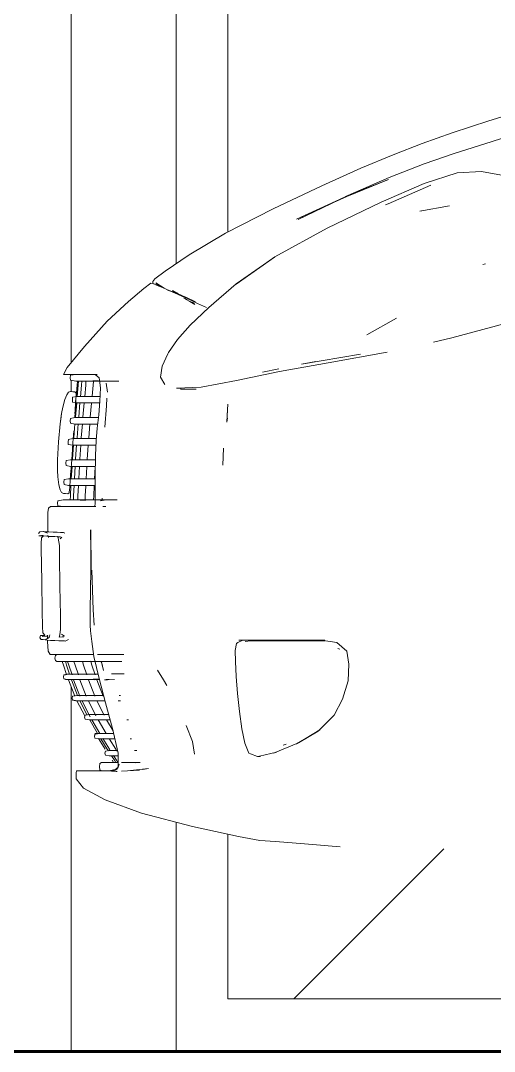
# Model space of a CAD drawing. Header units: millimetres. Extents: x -50912 to 58751, y -45352 to 5553.
# Drawn here: x 37069 to 37519, y 200 to 1180 of the extents above; entities that cross this region are included whole.
import ezdxf

# ---------------------------------------------------------------- set-up
doc = ezdxf.new("R2010")
doc.units = ezdxf.units.MM
for name, color, linetype, lineweight in [('A-DOOR', 31, 'Continuous', 9), ('A-FLOR', 192, 'Continuous', 25), ('A-GENM', 13, 'Continuous', 9), ('G-IMPT', 8, 'Continuous', 9)]:
    doc.layers.add(name, color=color, linetype=linetype, lineweight=lineweight)

# ---------------------------------------------------------------- blocks, each defined once
blk = doc.blocks.new('Porta correr 4 folhas - 350 x 210-3791413-D')
at = {"layer": 'A-DOOR'}
h = blk.add_hatch(dxfattribs=at)
h.set_pattern_fill('FP_15', color=256, style=0, pattern_type=2)
h.set_pattern_definition([(45, (-41382.2, 200), (969.87, 2586.3), [17145, -2286, 5715, -1143]), (45, (-39862, 771.5), (-1883.2, 266.7), [3429, -377.2, 6858, -857.25]), (45, (-40810.65, 1171.55), (3661.25, 4744.27), [9144, -1600.2, 4572, -1143])])
h.paths.add_polyline_path([(-41769.65, 250), (-41241.52, 250), (-41251.71, 256.63), (-41262.97, 264.18), (-41271.32, 271.4), (-41278.28, 276.9), (-41291.17, 290.64), (-41306.16, 305.16), (-41313.15, 314.07), (-41318.97, 320.77), (-41333.14, 342.73), (-41340.81, 353.8), (-41346.74, 365.51), (-41350.41, 371.99), (-41358.95, 393.94), (-41439.79, 397.64), (-41443, 392.42), (-41461.87, 391.86), (-41497.69, 391.24), (-41662.9, 394.56), (-41744.46, 401.61), (-41769.65, 406.55), (-41769.65, 251.39)])
h.paths.add_polyline_path([(-41095.12, 330.1), (-41095.62, 361.46), (-41110.02, 363.1), (-41143, 376.1), (-41160.62, 351.88), (-41143.55, 343.36), (-41131.41, 338.57), (-41123.72, 336.06), (-41109.68, 332.49), (-41098.56, 330.56), (-41095.14, 330.11)])
h.paths.add_polyline_path([(-41052.89, 330.1), (-41038.27, 332.5), (-41024.29, 336.06), (-41016.59, 338.57), (-41004.46, 343.36), (-40994.65, 348.02), (-40994.65, 361.86), (-41005.01, 376.1), (-41037.99, 363.1), (-41052.92, 361.4), (-41052.89, 330.56)])
h.paths.add_polyline_path([(-41194, 377.17), (-41187.39, 386.11), (-41203.49, 386.85), (-41194.26, 377.41)])
h.paths.add_polyline_path([(-41762.16, 404.36), (-41762.16, 404.36), (-41759.69, 404.36)])
h.paths.add_polyline_path([(-41310.83, 833.35), (-41309.12, 834.53), (-41375.06, 862.06), (-41432.04, 889.01), (-41452.34, 898.61), (-41453.22, 897.7), (-41366.55, 856.72), (-41333.12, 842.39), (-41311.79, 833.74)])
h.paths.add_polyline_path([(-41453.22, 897.7), (-41452.85, 898.82), (-41465.33, 903.32), (-41465.78, 902.51), (-41458.72, 900.34), (-41453.45, 897.81)])
h.paths.add_polyline_path([(-41769.65, 979.12), (-41711.2, 1008.63), (-41659.24, 1032.83), (-41629.94, 1045.56), (-41592.44, 1060.6), (-41568.03, 1069.48), (-41535.12, 1080.59), (-41481.07, 1097.77), (-41367.08, 1132.02), (-41308.9, 1148.65), (-41255.23, 1162.38), (-41192.95, 1175.04), (-41113.05, 1189.2), (-41049.2, 1187.24), (-41018.17, 1223.61), (-41009, 1223.61), (-41007.42, 1221.95), (-41006.46, 1221.97), (-40994.72, 1218.26), (-40994.65, 1218.79), (-40994.65, 2250), (-41769.65, 2250), (-41769.65, 990.31)])
h.paths.add_polyline_path([(-41023.16, 1185.65), (-41020.59, 1187.55), (-41022.15, 1189.18), (-41021.05, 1190.64), (-41021.51, 1191.1), (-41026.03, 1187.94), (-41031.88, 1193.2), (-41036.34, 1186.17), (-41023.52, 1185.67)])
h.paths.add_polyline_path([(-41015.08, 1195.86), (-41014.91, 1196.82), (-41015.15, 1195.88)])
h.paths.add_polyline_path([(-41014.27, 1197.88), (-41014.11, 1198.72), (-41014.63, 1198.72)])
h.paths.add_polyline_path([(-41006.95, 1213.76), (-41005.77, 1214.49), (-41004.88, 1214.49), (-41005.29, 1214.82), (-41007.49, 1215.12), (-41007.56, 1214.25), (-41007.11, 1213.8)])
for p, q in [((-41918.65, 2399), (-41918.65, 854.83)), ((-41818.65, 949.23), (-41818.65, 2299)), ((-41769.65, 979.12), (-41769.65, 2250)), ((-41918.65, 843.78), (-41918.65, 843)), ((-41918.65, 838.29), (-41918.65, 827.48)), ((-41918.65, 546.89), (-41918.65, 200)), ((-41818.65, 200), (-41818.65, 418.05)), ((-41769.65, 250), (-41769.65, 406.55)), ((-41241.52, 250), (-41769.65, 250))]:
    blk.add_line(p, q, dxfattribs=at)
blk = doc.blocks.new('CRT_Fiat Punto - Punto_dwg-985961-D')
at = {"layer": 'G-IMPT'}
for p, q in [((-41481.07, 1097.77), (-41521.84, 1084.96)), ((-41521.84, 1084.96), (-41481.07, 1097.77)), ((-41521.84, 1084.96), (-41556.55, 1073.54)), ((-41521.84, 1084.96), (-41556.55, 1073.54)), ((-41556.55, 1073.54), (-41585.27, 1063.38)), ((-41556.55, 1073.54), (-41585.27, 1063.38)), ((-41490.67, 1074.38), (-41525.55, 1063.27)), ((-41612.69, 1052.75), (-41585.27, 1063.38)), ((-41612.69, 1052.75), (-41585.27, 1063.38)), ((-41525.55, 1063.27), (-41554.77, 1053.96)), ((-41643.51, 1039.89), (-41612.69, 1052.75)), ((-41612.69, 1052.75), (-41643.51, 1039.89)), ((-41554.77, 1053.96), (-41583.4, 1044.03)), ((-41680.54, 1023.26), (-41643.51, 1039.89)), ((-41680.54, 1023.26), (-41643.51, 1039.89)), ((-41583.4, 1044.03), (-41616.46, 1031.04)), ((-41616.46, 1031.04), (-41655.73, 1013.84)), ((-41551.82, 1035.46), (-41583.24, 1025.35)), ((-41551.82, 1035.46), (-41528.71, 1036.85)), ((-41509.76, 1033.38), (-41528.71, 1036.85)), ((-41680.54, 1023.26), (-41726.57, 1001.3)), ((-41726.57, 1001.3), (-41680.54, 1023.26)), ((-41657.9, 1013.08), (-41617.24, 1029.21)), ((-41656.68, 1013.08), (-41617.24, 1029.21)), ((-41624.05, 1007.53), (-41583.24, 1025.35)), ((-41617.34, 1006.2), (-41576.93, 1023.85)), ((-41656.1, 1013.62), (-41704.59, 991.53)), ((-41704.59, 991.53), (-41656.68, 1013.08)), ((-41655.73, 1013.84), (-41702.95, 991.27)), ((-41656.1, 1013.62), (-41702.95, 991.27)), ((-41653.49, 1014.82), (-41657.9, 1013.08)), ((-41726.57, 1001.3), (-41771.8, 978.02)), ((-41726.57, 1001.3), (-41771.8, 978.02)), ((-41624.05, 1007.53), (-41675.34, 982.98)), ((-41617.34, 1006.2), (-41619.92, 1005.05)), ((-41559.14, 1004.29), (-41587.45, 999.09)), ((-41586, 999.29), (-41587.45, 999.09)), ((-41725.21, 955.69), (-41675.34, 982.98)), ((-41771.8, 978.02), (-41806.39, 957.44)), ((-41771.8, 978.02), (-41806.39, 957.44)), ((-41829.2, 942.17), (-41806.39, 957.44)), ((-41829.2, 942.17), (-41806.39, 957.44)), ((-41725.46, 955.43), (-41761.81, 929.82)), ((-41725.21, 955.69), (-41761.78, 929.67)), ((-41725.46, 955.43), (-41761.78, 929.67)), ((-41839.07, 934.82), (-41829.2, 942.17)), ((-41829.2, 942.17), (-41839.07, 934.82)), ((-41527.38, 948.4), (-41525.05, 948.93)), ((-41841.11, 932.15), (-41839.07, 934.82)), ((-41841.11, 932.15), (-41839.07, 934.82)), ((-41840.95, 930.42), (-41841.11, 932.15)), ((-41840.95, 930.42), (-41841.11, 932.15)), ((-41864.18, 913.19), (-41849.53, 925.44)), ((-41849.53, 925.44), (-41864.18, 913.19)), ((-41842.71, 930.59), (-41849.53, 925.44)), ((-41842.71, 930.59), (-41849.53, 925.44)), ((-41840.95, 930.42), (-41842.71, 930.59)), ((-41840.95, 930.42), (-41842.71, 930.59)), ((-41840.23, 930.09), (-41840.95, 930.42)), ((-41836.43, 928.66), (-41840.95, 930.42)), ((-41835.71, 928.33), (-41840.95, 930.42)), ((-41840.95, 930.42), (-41836.43, 928.66)), ((-41840.23, 930.09), (-41835.71, 928.33)), ((-41830.3, 925.85), (-41838.22, 930.83)), ((-41834.82, 927.61), (-41838.22, 930.83)), ((-41832.68, 926.85), (-41838.07, 929.1)), ((-41836.43, 928.66), (-41826.88, 924.39)), ((-41836.43, 928.66), (-41826.88, 924.39)), ((-41833.54, 927.34), (-41835.71, 928.33)), ((-41830.3, 925.85), (-41833.54, 927.34)), ((-41822.37, 922.22), (-41826.9, 923.98)), ((-41817.49, 920.24), (-41826.88, 924.39)), ((-41826.88, 924.39), (-41813.46, 918.86)), ((-41826.88, 924.39), (-41817.49, 920.24)), ((-41826.88, 924.39), (-41813.46, 918.86)), ((-41822.37, 922.22), (-41812.82, 917.94)), ((-41822.37, 922.22), (-41812.82, 917.94)), ((-41822.32, 923.52), (-41817.4, 920.69)), ((-41822.32, 923.52), (-41821.57, 922.86)), ((-41817.14, 920.54), (-41819.2, 921.5)), ((-41819.2, 921.5), (-41814.2, 919.26)), ((-41816.48, 920.28), (-41818.14, 921.49)), ((-41787.73, 907.5), (-41761.81, 929.82)), ((-41884.21, 894.48), (-41864.18, 913.19)), ((-41884.21, 894.48), (-41864.18, 913.19)), ((-41817.49, 920.24), (-41813.46, 918.86)), ((-41817.49, 920.24), (-41813.46, 918.86)), ((-41817.14, 920.54), (-41815.55, 919.77)), ((-41815.55, 919.77), (-41814.22, 919.13)), ((-41814.22, 919.13), (-41812.96, 918.5)), ((-41812.73, 918.53), (-41813.46, 918.86)), ((-41810.34, 917.18), (-41812.96, 918.5)), ((-41812.82, 917.94), (-41808.31, 916.14)), ((-41810.57, 917.54), (-41812.73, 918.53)), ((-41811.73, 917.51), (-41809.58, 916.48)), ((-41805.72, 913.27), (-41811.67, 916.29)), ((-41811.67, 916.29), (-41807.47, 914.35)), ((-41811.67, 916.29), (-41807.47, 914.35)), ((-41811.67, 916.29), (-41807.31, 914.26)), ((-41808.28, 916.49), (-41810.57, 917.54)), ((-41810.34, 917.18), (-41804.97, 914.43)), ((-41800.4, 912.98), (-41809.65, 917.22)), ((-41805.81, 914.79), (-41804.97, 914.43)), ((-41805.72, 913.27), (-41803.02, 912.3)), ((-41805.72, 913.27), (-41801.12, 910.4)), ((-41804.97, 914.43), (-41798.44, 911.34)), ((-41803.02, 912.3), (-41801.12, 910.4)), ((-41787.73, 907.5), (-41805.53, 890.6)), ((-41798.44, 911.34), (-41790.14, 907.35)), ((-41884.21, 894.48), (-41905.93, 870.46)), ((-41905.93, 870.46), (-41884.21, 894.48)), ((-41609.44, 897.27), (-41637.66, 881.38)), ((-41557.08, 878.49), (-41506.22, 892.14)), ((-41817.51, 877), (-41805.53, 890.6)), ((-41817.51, 877), (-41826, 864.57)), ((-41574.51, 874.64), (-41557.08, 878.49)), ((-41905.93, 870.46), (-41922.22, 850.45)), ((-41831.98, 851.67), (-41826.82, 863.24)), ((-41826, 864.57), (-41826.82, 863.24)), ((-41699.81, 853.71), (-41643.78, 863.23)), ((-41618.51, 864.9), (-41674.28, 854.95)), ((-41720.71, 846.6), (-41674.28, 854.95)), ((-41686.25, 856.25), (-41699.81, 853.71)), ((-41691.15, 855.27), (-41686.25, 856.25)), ((-41922.22, 850.45), (-41925.97, 843.78)), ((-41924.71, 843.78), (-41925.97, 843.78)), ((-41924.71, 843.78), (-41920.94, 843.78)), ((-41915.29, 843.78), (-41920.94, 843.78)), ((-41919.23, 843), (-41914.04, 843.78)), ((-41919.23, 843), (-41914.04, 843.78)), ((-41915.29, 843.78), (-41908.38, 843.78)), ((-41912.79, 843.78), (-41914.04, 843.78)), ((-41910.85, 843.78), (-41909.02, 843.78)), ((-41901.47, 843.78), (-41908.38, 843.78)), ((-41903.36, 843.78), (-41905.92, 843.78)), ((-41901.47, 843.78), (-41895.81, 843.78)), ((-41892.04, 840.64), (-41895.81, 843.78)), ((-41895.81, 843.78), (-41893.89, 843.78)), ((-41831.98, 851.67), (-41833.7, 841.13)), ((-41761.63, 838.01), (-41720.71, 846.6)), ((-41721.39, 849.18), (-41736.84, 846.01)), ((-41919.44, 840.65), (-41919.23, 843)), ((-41919.17, 838.29), (-41919.44, 840.65)), ((-41919.17, 838.29), (-41914.08, 837.51)), ((-41919.17, 838.29), (-41914.08, 837.51)), ((-41912.83, 837.51), (-41914.08, 837.51)), ((-41912.83, 837.51), (-41914.08, 837.51)), ((-41912.79, 833.54), (-41913.77, 822.55)), ((-41909.06, 837.51), (-41912.83, 837.51)), ((-41912.79, 833.54), (-41912.56, 837.51)), ((-41911.79, 833.54), (-41912.75, 822.74)), ((-41911.49, 837.51), (-41911.79, 833.54)), ((-41908.77, 833.54), (-41909.75, 822.56)), ((-41903.4, 837.51), (-41909.06, 837.51)), ((-41908.48, 837.51), (-41908.77, 833.54)), ((-41904.75, 833.54), (-41905.7, 822.82)), ((-41904.48, 837.2), (-41904.75, 833.54)), ((-41896.49, 837.51), (-41903.4, 837.51)), ((-41903.3, 837.51), (-41892.78, 838.02)), ((-41903.3, 837.51), (-41892.78, 838.02)), ((-41902.04, 837.51), (-41903.3, 837.51)), ((-41902.04, 837.51), (-41903.3, 837.51)), ((-41898.27, 837.51), (-41902.04, 837.51)), ((-41898.27, 837.51), (-41902.04, 837.51)), ((-41897.71, 833.54), (-41898.64, 823.08)), ((-41892.62, 837.51), (-41898.27, 837.51)), ((-41897.46, 836.99), (-41897.71, 833.54)), ((-41891.62, 837.51), (-41896.49, 837.51)), ((-41885.71, 837.51), (-41892.62, 837.51)), ((-41892.04, 840.64), (-41890.78, 831.21)), ((-41878.8, 837.51), (-41885.71, 837.51)), ((-41885.24, 835.43), (-41883.99, 826.83)), ((-41878.8, 837.51), (-41873.14, 837.51)), ((-41829.48, 834.11), (-41833.7, 841.13)), ((-41794.94, 831.83), (-41761.63, 838.01)), ((-41924.51, 819.95), (-41922.55, 824.49)), ((-41920.94, 826.82), (-41922.55, 824.49)), ((-41920.94, 826.82), (-41919.07, 827.51)), ((-41919.07, 827.51), (-41917.06, 827.37)), ((-41915.06, 827.23), (-41917.06, 827.37)), ((-41915.06, 827.23), (-41913.76, 826.04)), ((-41913.76, 826.04), (-41913.86, 822.76)), ((-41890.78, 831.21), (-41891.19, 818.48)), ((-41883.99, 826.83), (-41884.25, 828.71)), ((-41818.53, 830.72), (-41794.94, 831.83)), ((-41815.7, 830.72), (-41818.53, 830.72)), ((-41815.7, 830.72), (-41813.92, 830.72)), ((-41808.31, 829.68), (-41814.78, 829.68)), ((-41799.74, 829.68), (-41808.31, 829.68)), ((-41924.51, 819.95), (-41926.43, 812.59)), ((-41917.16, 822.15), (-41917.42, 819.78)), ((-41917.42, 819.78), (-41917.22, 817.42)), ((-41917.22, 817.42), (-41913.04, 816.64)), ((-41917.22, 817.42), (-41913.04, 816.64)), ((-41917.16, 822.15), (-41913.08, 822.93)), ((-41917.16, 822.15), (-41913.08, 822.93)), ((-41915.09, 802.83), (-41914.16, 817.1)), ((-41914.76, 809.83), (-41914.27, 816.85)), ((-41914.76, 809.83), (-41914.27, 816.85)), ((-41914.54, 813.08), (-41913.97, 821.23)), ((-41914.54, 813.08), (-41914.27, 816.85)), ((-41914.43, 803.19), (-41913.25, 816.93)), ((-41914.27, 816.85), (-41914.14, 818.78)), ((-41914.26, 817.02), (-41913.97, 821.23)), ((-41914.26, 817.02), (-41913.97, 821.23)), ((-41913.97, 821.23), (-41913.86, 822.76)), ((-41913.86, 822.76), (-41913.97, 821.23)), ((-41911.76, 822.93), (-41913.08, 822.93)), ((-41911.76, 822.93), (-41913.08, 822.93)), ((-41911.72, 816.64), (-41913.04, 816.64)), ((-41911.72, 816.64), (-41913.04, 816.64)), ((-41911.76, 822.93), (-41907.8, 822.93)), ((-41907.76, 816.64), (-41911.72, 816.64)), ((-41911.41, 803.19), (-41910.22, 817.1)), ((-41901.9, 822.93), (-41907.8, 822.93)), ((-41901.86, 816.64), (-41907.76, 816.64)), ((-41907.39, 803.19), (-41906.22, 816.86)), ((-41901.9, 822.93), (-41894.75, 822.93)), ((-41894.72, 816.64), (-41901.86, 816.64)), ((-41900.35, 803.19), (-41899.21, 816.57)), ((-41891.05, 822.93), (-41894.75, 822.93)), ((-41891.36, 816.64), (-41894.72, 816.64)), ((-41891.19, 818.48), (-41892.4, 805.43)), ((-41884.83, 813.95), (-41886.59, 793.55)), ((-41884.55, 821.17), (-41884.83, 813.95)), ((-41770.66, 798.41), (-41769.64, 815.46)), ((-41770.23, 804.84), (-41769.64, 815.46)), ((-41929.06, 796.72), (-41927.59, 806.55)), ((-41928.09, 803.52), (-41927.59, 806.55)), ((-41927.59, 806.55), (-41928.09, 803.52)), ((-41927.59, 806.55), (-41926.43, 812.59)), ((-41914.98, 806.74), (-41914.76, 809.83)), ((-41914.98, 806.74), (-41914.76, 809.83)), ((-41893.79, 792.71), (-41892.4, 805.43)), ((-41770.66, 798.41), (-41770.23, 804.84)), ((-41929.06, 796.72), (-41930.69, 779.62)), ((-41928.09, 803.52), (-41929.06, 796.72)), ((-41929.06, 796.72), (-41928.09, 803.52)), ((-41919.17, 802.04), (-41919.44, 799.68)), ((-41919.44, 799.68), (-41919.23, 797.32)), ((-41919.23, 797.32), (-41915.05, 796.53)), ((-41919.23, 797.32), (-41915.05, 796.53)), ((-41919.17, 802.04), (-41915.09, 802.83)), ((-41919.17, 802.04), (-41915.09, 802.83)), ((-41915.94, 783.59), (-41914.92, 796.76)), ((-41913.77, 802.83), (-41915.09, 802.83)), ((-41913.77, 802.83), (-41915.09, 802.83)), ((-41913.73, 796.53), (-41915.05, 796.53)), ((-41913.73, 796.53), (-41915.05, 796.53)), ((-41913.77, 802.83), (-41909.81, 802.83)), ((-41909.77, 796.53), (-41913.73, 796.53)), ((-41912.92, 783.59), (-41911.89, 796.93)), ((-41911.46, 802.51), (-41911.41, 803.19)), ((-41903.91, 802.83), (-41909.81, 802.83)), ((-41903.87, 796.53), (-41909.77, 796.53)), ((-41908.9, 783.59), (-41907.89, 796.69)), ((-41907.44, 802.55), (-41907.39, 803.19)), ((-41903.91, 802.83), (-41896.76, 802.83)), ((-41896.73, 796.53), (-41903.87, 796.53)), ((-41901.86, 783.59), (-41900.88, 796.4)), ((-41892.68, 802.83), (-41896.76, 802.83)), ((-41893.37, 796.53), (-41896.73, 796.53)), ((-41770.66, 798.41), (-41770.17, 802.23)), ((-41916.94, 778.66), (-41916.14, 790.07)), ((-41893.79, 792.71), (-41894.74, 780.99)), ((-41930.69, 779.62), (-41931.46, 762.47)), ((-41921.18, 781.93), (-41921.45, 779.57)), ((-41921.45, 779.57), (-41921.24, 777.21)), ((-41921.24, 777.21), (-41917.06, 776.42)), ((-41921.24, 777.21), (-41917.06, 776.42)), ((-41921.18, 781.93), (-41917.1, 782.72)), ((-41921.18, 781.93), (-41917.1, 782.72)), ((-41917.74, 767.25), (-41916.94, 778.66)), ((-41917.32, 763.23), (-41916.41, 776.55)), ((-41915.78, 782.72), (-41917.1, 782.72)), ((-41915.78, 782.72), (-41917.1, 782.72)), ((-41915.74, 776.42), (-41917.06, 776.42)), ((-41915.74, 776.42), (-41917.06, 776.42)), ((-41916, 782.68), (-41915.94, 783.59)), ((-41915.78, 782.72), (-41911.82, 782.72)), ((-41911.78, 776.42), (-41915.74, 776.42)), ((-41914.3, 763.23), (-41913.39, 776.73)), ((-41912.99, 782.49), (-41912.92, 783.59)), ((-41905.92, 782.72), (-41911.82, 782.72)), ((-41905.88, 776.42), (-41911.78, 776.42)), ((-41910.28, 763.23), (-41909.38, 776.49)), ((-41908.96, 782.76), (-41908.9, 783.59)), ((-41905.92, 782.72), (-41898.78, 782.72)), ((-41898.74, 776.42), (-41905.88, 776.42)), ((-41903.24, 763.23), (-41902.36, 776.19)), ((-41901.92, 782.72), (-41901.86, 783.59)), ((-41895.11, 782.72), (-41898.78, 782.72)), ((-41895.11, 776.42), (-41898.74, 776.42)), ((-41894.74, 780.99), (-41895.32, 766.77)), ((-41918.33, 758.79), (-41917.74, 767.25)), ((-41895.32, 766.77), (-41895.62, 746.53)), ((-41774.48, 757.55), (-41773.78, 773.65)), ((-41931.46, 762.47), (-41931.44, 755.59)), ((-41931.46, 762.47), (-41931.44, 755.59)), ((-41931.46, 762.47), (-41931.37, 752.53)), ((-41931.44, 755.59), (-41931.37, 752.53)), ((-41931.44, 755.59), (-41931.37, 752.53)), ((-41923.19, 761.83), (-41923.46, 759.47)), ((-41923.46, 759.47), (-41923.25, 757.1)), ((-41923.25, 757.1), (-41919.07, 756.32)), ((-41923.25, 757.1), (-41919.07, 756.32)), ((-41923.19, 761.83), (-41919.11, 762.61)), ((-41923.19, 761.83), (-41919.11, 762.61)), ((-41918.33, 758.79), (-41919.12, 747.49)), ((-41919.12, 747.49), (-41918.33, 758.79)), ((-41917.79, 762.61), (-41919.11, 762.61)), ((-41917.79, 762.61), (-41919.11, 762.61)), ((-41917.75, 756.32), (-41919.07, 756.32)), ((-41917.75, 756.32), (-41919.07, 756.32)), ((-41918.38, 744.52), (-41917.71, 756.32)), ((-41917.79, 762.61), (-41913.83, 762.61)), ((-41913.79, 756.32), (-41917.75, 756.32)), ((-41917.35, 762.61), (-41917.32, 763.23)), ((-41915.37, 744.52), (-41914.69, 756.49)), ((-41914.34, 762.51), (-41914.3, 763.23)), ((-41907.93, 762.61), (-41913.83, 762.61)), ((-41907.89, 756.32), (-41913.79, 756.32)), ((-41911.33, 744.87), (-41910.68, 756.25)), ((-41910.33, 762.42), (-41910.28, 763.23)), ((-41907.93, 762.61), (-41900.79, 762.61)), ((-41900.75, 756.32), (-41907.89, 756.32)), ((-41904.31, 744.52), (-41903.66, 755.95)), ((-41903.28, 762.61), (-41903.24, 763.23)), ((-41895.38, 762.61), (-41900.79, 762.61)), ((-41895.47, 756.32), (-41900.75, 756.32)), ((-41896.28, 744.34), (-41895.61, 756.03)), ((-41931.37, 752.53), (-41931.06, 746.38)), ((-41931.06, 746.38), (-41930.18, 738.82)), ((-41919.12, 747.49), (-41919.35, 744.24)), ((-41919.35, 744.24), (-41919.12, 747.49)), ((-41919.12, 747.49), (-41918.75, 752.8)), ((-41918.91, 750.58), (-41919.12, 747.49)), ((-41895.62, 746.53), (-41895.74, 728.45)), ((-41930.18, 738.82), (-41928.87, 734.06)), ((-41925.2, 743.73), (-41925.47, 741.37)), ((-41925.47, 741.37), (-41925.26, 739.01)), ((-41925.26, 739.01), (-41921.08, 738.22)), ((-41925.26, 739.01), (-41921.08, 738.22)), ((-41925.2, 743.73), (-41921.12, 744.52)), ((-41925.2, 743.73), (-41921.12, 744.52)), ((-41919.8, 744.52), (-41921.12, 744.52)), ((-41919.8, 744.52), (-41921.12, 744.52)), ((-41919.76, 738.22), (-41921.08, 738.22)), ((-41919.76, 738.22), (-41921.08, 738.22)), ((-41919.92, 736.09), (-41920.03, 734.56)), ((-41920.03, 734.56), (-41919.92, 736.09)), ((-41919.35, 744.24), (-41919.92, 736.09)), ((-41919.92, 736.09), (-41919.35, 744.24)), ((-41919.8, 744.52), (-41915.84, 744.52)), ((-41915.8, 738.22), (-41919.76, 738.22)), ((-41919.2, 728.48), (-41918.71, 738.22)), ((-41916.19, 728.48), (-41915.69, 738.22)), ((-41909.94, 744.52), (-41915.84, 744.52)), ((-41909.9, 738.22), (-41915.8, 738.22)), ((-41912.17, 728.48), (-41911.69, 737.96)), ((-41909.94, 744.52), (-41902.8, 744.52)), ((-41902.76, 738.22), (-41909.9, 738.22)), ((-41905.13, 728.48), (-41904.66, 737.66)), ((-41895.63, 744.52), (-41902.8, 744.52)), ((-41895.67, 738.22), (-41902.76, 738.22)), ((-41897.09, 728.48), (-41896.62, 737.74)), ((-41928.87, 734.06), (-41927.61, 731.52)), ((-41927.61, 731.52), (-41925.85, 730.58)), ((-41925.85, 730.58), (-41923.84, 730.44)), ((-41921.84, 730.3), (-41923.84, 730.44)), ((-41921.84, 730.3), (-41920.38, 731.29)), ((-41920.38, 731.29), (-41920.03, 734.56)), ((-41919.39, 724.41), (-41919.2, 728.48)), ((-41916.38, 724.31), (-41916.19, 728.48)), ((-41912.35, 724.41), (-41912.17, 728.48)), ((-41905.32, 724.41), (-41905.13, 728.48)), ((-41897.27, 724.41), (-41897.09, 728.48)), ((-41895.74, 728.45), (-41895.79, 720.7)), ((-41888.99, 725.98), (-41889.41, 724.21)), ((-41888.99, 725.98), (-41889.26, 723.72)), ((-41939.92, 716.74), (-41940.57, 712.62)), ((-41938.03, 718.12), (-41939.92, 716.74)), ((-41939.92, 716.74), (-41938.03, 718.12)), ((-41936.71, 718.12), (-41938.03, 718.12)), ((-41932.76, 718.12), (-41936.71, 718.12)), ((-41926.86, 718.12), (-41932.76, 718.12)), ((-41931.23, 723.62), (-41931.5, 721.26)), ((-41931.5, 721.26), (-41931.29, 718.9)), ((-41931.29, 718.9), (-41926.11, 718.12)), ((-41931.29, 718.9), (-41926.11, 718.12)), ((-41931.23, 723.62), (-41926.15, 724.41)), ((-41931.23, 723.62), (-41926.15, 724.41)), ((-41926.86, 718.12), (-41919.71, 718.12)), ((-41924.83, 724.41), (-41926.15, 724.41)), ((-41924.83, 724.41), (-41926.15, 724.41)), ((-41924.79, 718.12), (-41926.11, 718.12)), ((-41924.83, 724.41), (-41920.87, 724.41)), ((-41920.83, 718.12), (-41922.26, 718.12)), ((-41914.97, 724.41), (-41920.87, 724.41)), ((-41912.34, 718.12), (-41919.71, 718.12)), ((-41914.93, 718.12), (-41917.02, 718.12)), ((-41914.04, 724.41), (-41915.36, 724.41)), ((-41915.36, 724.41), (-41904.85, 723.93)), ((-41914.04, 724.41), (-41915.36, 724.41)), ((-41915.36, 724.41), (-41904.85, 723.93)), ((-41914.97, 724.41), (-41907.82, 724.41)), ((-41910.09, 724.41), (-41914.04, 724.41)), ((-41914.04, 724.41), (-41910.09, 724.41)), ((-41912.34, 718.12), (-41905.74, 718.12)), ((-41904.19, 724.41), (-41910.09, 724.41)), ((-41900.38, 724.41), (-41907.82, 724.41)), ((-41900.97, 718.12), (-41905.74, 718.12)), ((-41904.19, 724.41), (-41897.04, 724.41)), ((-41900.97, 718.12), (-41899.05, 718.12)), ((-41900.38, 724.41), (-41895.77, 724.41)), ((-41896.27, 718.12), (-41899.05, 718.12)), ((-41899.05, 718.12), (-41898.45, 718.12)), ((-41898.45, 718.12), (-41897.64, 718.12)), ((-41896.84, 718.12), (-41897.64, 718.12)), ((-41889.6, 724.41), (-41897.04, 724.41)), ((-41896.27, 718.12), (-41896.84, 718.12)), ((-41896.27, 718.12), (-41895.92, 718.76)), ((-41896.27, 718.12), (-41895.11, 718.12)), ((-41895.92, 718.76), (-41895.79, 720.7)), ((-41890.63, 723.62), (-41885.54, 724.41)), ((-41889.6, 724.41), (-41882.82, 724.41)), ((-41888.32, 718.12), (-41885.5, 718.12)), ((-41886.23, 724.41), (-41885.54, 724.41)), ((-41877.58, 724.41), (-41882.82, 724.41)), ((-41877.58, 724.41), (-41874.75, 724.41)), ((-41940.64, 696.14), (-41940.57, 712.62)), ((-41940.64, 694.1), (-41940.64, 696.14)), ((-41899.4, 657.68), (-41900.32, 696.14)), ((-41900.32, 696.14), (-41899.7, 678.72)), ((-41899.84, 657.68), (-41899.76, 696.14)), ((-41899.76, 696.14), (-41899.4, 657.68)), ((-41948.44, 693.97), (-41949.65, 692.44)), ((-41949.19, 690.44), (-41946.73, 690.49)), ((-41949.19, 690.44), (-41948.83, 690.35)), ((-41948.83, 690.35), (-41946.37, 690.4)), ((-41948.83, 690.35), (-41946.37, 690.4)), ((-41948.44, 693.97), (-41944.73, 694.55)), ((-41947.66, 690.65), (-41941.8, 689.98)), ((-41946.7, 688.32), (-41947.03, 683.11)), ((-41946.73, 690.49), (-41945.08, 690.53)), ((-41946.7, 688.32), (-41945.12, 689.99)), ((-41944.87, 690.2), (-41946.37, 690.4)), ((-41944.87, 690.2), (-41946.37, 690.4)), ((-41941.8, 689.98), (-41944.87, 690.2)), ((-41944.41, 694.46), (-41944.73, 694.55)), ((-41944.73, 694.55), (-41940.97, 692.72)), ((-41944.73, 694.55), (-41944.41, 694.46)), ((-41942.92, 694.26), (-41944.41, 694.46)), ((-41939.75, 694.04), (-41942.92, 694.26)), ((-41940.66, 689.42), (-41940.66, 690.92)), ((-41940.44, 689.72), (-41934.14, 689.6)), ((-41940.27, 689.74), (-41939.99, 688.58)), ((-41935.74, 693.82), (-41939.75, 694.04)), ((-41931.73, 693.64), (-41935.74, 693.82)), ((-41931.11, 689.47), (-41934.14, 689.6)), ((-41928.53, 693.51), (-41931.73, 693.64)), ((-41931.03, 688.88), (-41931.39, 689.82)), ((-41931.39, 689.82), (-41928.65, 689.38)), ((-41929.62, 689.42), (-41931.11, 689.47)), ((-41931.03, 688.88), (-41930.45, 686.09)), ((-41929.02, 689.39), (-41929.62, 689.42)), ((-41929.13, 687.34), (-41927.55, 688.98)), ((-41928.65, 689.38), (-41929.02, 689.39)), ((-41926.96, 693.45), (-41928.53, 693.51)), ((-41926.32, 693.42), (-41926.96, 693.45)), ((-41926.32, 693.42), (-41925.93, 693.41)), ((-41925.93, 693.41), (-41924.66, 692.95)), ((-41947.03, 683.11), (-41946.94, 677.52)), ((-41946.94, 677.52), (-41946.9, 674.63)), ((-41930.45, 686.09), (-41929.93, 682.9)), ((-41929.93, 682.9), (-41929.74, 680.79)), ((-41929.74, 680.79), (-41929.59, 670.44)), ((-41946.9, 674.63), (-41946.77, 666.15)), ((-41929.59, 670.44), (-41929.17, 642.54)), ((-41946.77, 666.15), (-41946.43, 643.78)), ((-41900.33, 619.88), (-41899.84, 657.68)), ((-41897.69, 619.88), (-41898.95, 657.68)), ((-41946.43, 643.78), (-41946.08, 621.42)), ((-41929.17, 642.54), (-41928.75, 614.64)), ((-41946.08, 621.42), (-41945.95, 612.94)), ((-41900.33, 619.88), (-41900.5, 605.35)), ((-41896.58, 605.35), (-41897.69, 619.88)), ((-41945.91, 609.85), (-41945.95, 612.94)), ((-41945.91, 609.85), (-41945.81, 603.68)), ((-41928.75, 614.64), (-41928.59, 604.29)), ((-41945.81, 603.68), (-41945.31, 597.91)), ((-41929.13, 598.24), (-41929.62, 594.89)), ((-41928.71, 601.99), (-41929.13, 598.24)), ((-41928.71, 601.99), (-41928.59, 604.29)), ((-41900.25, 600.04), (-41900.5, 605.35)), ((-41898.89, 589.84), (-41900.25, 600.04)), ((-41948.14, 593.37), (-41947.74, 595.42)), ((-41946.88, 591.86), (-41948.14, 593.37)), ((-41947.74, 595.42), (-41945.26, 595.46)), ((-41946.56, 591.77), (-41946.88, 591.86)), ((-41946.88, 591.86), (-41943.13, 591.43)), ((-41946.88, 591.86), (-41946.56, 591.77)), ((-41945.07, 591.57), (-41946.56, 591.77)), ((-41945.07, 591.57), (-41946.56, 591.77)), ((-41946.2, 594.61), (-41940.34, 594.96)), ((-41946.2, 594.61), (-41942.83, 594.91)), ((-41946.2, 594.61), (-41941.32, 594.9)), ((-41945.31, 597.91), (-41943.66, 595.91)), ((-41945.26, 595.46), (-41943.61, 595.5)), ((-41945.07, 591.57), (-41941.32, 591.14)), ((-41945.07, 591.57), (-41941.32, 591.14)), ((-41939.41, 593.61), (-41943.13, 591.43)), ((-41942.83, 594.91), (-41940.34, 594.96)), ((-41942.83, 594.91), (-41941.89, 594.92)), ((-41938.16, 590.92), (-41941.32, 591.14)), ((-41941.02, 592.74), (-41941.02, 595.76)), ((-41941.02, 589.89), (-41941.02, 591.12)), ((-41940.39, 580.47), (-41941.02, 589.89)), ((-41939.41, 593.61), (-41938.94, 596.22)), ((-41934.15, 590.7), (-41938.16, 590.92)), ((-41930.15, 590.52), (-41934.15, 590.7)), ((-41926.95, 590.39), (-41930.15, 590.52)), ((-41929.62, 594.89), (-41929.94, 593.78)), ((-41929.94, 593.78), (-41927.21, 594.35)), ((-41927.75, 596.71), (-41924.83, 594.86)), ((-41927.21, 594.35), (-41925.53, 594.39)), ((-41925.38, 590.32), (-41926.95, 590.39)), ((-41924.74, 590.3), (-41925.38, 590.32)), ((-41924.35, 590.29), (-41924.74, 590.3)), ((-41924.35, 590.29), (-41921.2, 591.73)), ((-41897.09, 575.7), (-41898.89, 589.84)), ((-41761.34, 587.94), (-41760.12, 588.81)), ((-41760.12, 588.81), (-41755.62, 591.05)), ((-41753.37, 591.01), (-41759.37, 591.01)), ((-41759.37, 591.01), (-41756.73, 591.01)), ((-41753.37, 591.01), (-41747.36, 591.01)), ((-41747.74, 590.54), (-41753.2, 589.81)), ((-41741.8, 590.54), (-41747.74, 590.54)), ((-41737.82, 591.01), (-41747.36, 591.01)), ((-41741.8, 590.54), (-41735.85, 590.54)), ((-41737.82, 591.01), (-41721.19, 591.01)), ((-41726.4, 590.54), (-41735.85, 590.54)), ((-41726.4, 590.54), (-41709.94, 590.54)), ((-41701.04, 591.01), (-41721.19, 591.01)), ((-41690, 590.54), (-41709.94, 590.54)), ((-41701.04, 591.01), (-41680.97, 591.01)), ((-41690, 590.54), (-41677.47, 590.54)), ((-41666.05, 589), (-41680.97, 591.01)), ((-41680.97, 591.01), (-41677.66, 591.01)), ((-41666.05, 589), (-41656.85, 580.58)), ((-41940.39, 580.47), (-41938.5, 577.32)), ((-41761.34, 587.94), (-41762.82, 581.33)), ((-41762.58, 570.76), (-41762.82, 581.33)), ((-41665.3, 583.11), (-41663.37, 582.42)), ((-41654.9, 568.36), (-41656.85, 580.58)), ((-41936.68, 577.32), (-41938.5, 577.32)), ((-41936.68, 577.32), (-41931.22, 577.32)), ((-41933.98, 574.1), (-41933.52, 576.52)), ((-41933.5, 571.68), (-41933.98, 574.1)), ((-41933.52, 576.52), (-41932.12, 577.32)), ((-41933.5, 571.68), (-41932.07, 570.88)), ((-41930.25, 570.88), (-41932.07, 570.88)), ((-41921.97, 577.32), (-41931.22, 577.32)), ((-41930.25, 570.88), (-41924.78, 570.88)), ((-41925.93, 567.44), (-41927, 570.88)), ((-41915.91, 570.88), (-41924.78, 570.88)), ((-41924.01, 570.96), (-41922.91, 567.44)), ((-41921.97, 577.32), (-41908.8, 577.32)), ((-41921.97, 570.88), (-41920.9, 567.44)), ((-41915.94, 570.88), (-41914.87, 567.44)), ((-41915.91, 570.88), (-41903.88, 570.88)), ((-41899.82, 571.2), (-41912.97, 570.88)), ((-41912.97, 570.88), (-41899.82, 571.2)), ((-41911.15, 570.88), (-41912.97, 570.88)), ((-41911.15, 570.88), (-41912.97, 570.88)), ((-41905.68, 570.88), (-41911.15, 570.88)), ((-41911.15, 570.88), (-41905.68, 570.88)), ((-41897.3, 577.32), (-41908.8, 577.32)), ((-41907.9, 570.88), (-41906.82, 567.44)), ((-41896.81, 570.88), (-41905.68, 570.88)), ((-41895.88, 570.88), (-41903.88, 570.88)), ((-41899.86, 570.88), (-41898.78, 567.44)), ((-41891.83, 554.72), (-41897.09, 575.7)), ((-41896.81, 570.88), (-41884.77, 570.88)), ((-41887.66, 577.32), (-41893.67, 577.32)), ((-41893.67, 577.32), (-41884.58, 577.32)), ((-41893.67, 577.32), (-41886.13, 577.32)), ((-41886.13, 577.32), (-41893.67, 577.32)), ((-41893.67, 577.32), (-41884.58, 577.32)), ((-41890.26, 570.95), (-41889.51, 568.75)), ((-41887.83, 562.27), (-41889.88, 570.52)), ((-41887.83, 562.27), (-41889.51, 568.75)), ((-41887.66, 577.32), (-41868.54, 577.32)), ((-41886.13, 577.32), (-41868.54, 577.32)), ((-41886.13, 577.32), (-41869.59, 577.32)), ((-41874.38, 570.88), (-41884.77, 570.88)), ((-41884.58, 577.32), (-41868.54, 577.32)), ((-41884.58, 577.32), (-41869.56, 577.32)), ((-41874.38, 570.88), (-41870.45, 570.88)), ((-41762.58, 570.76), (-41761.88, 556.66)), ((-41925.93, 567.44), (-41922.93, 558.5)), ((-41922.91, 567.44), (-41919.96, 558.63)), ((-41920.9, 567.44), (-41917.74, 558)), ((-41914.87, 567.44), (-41911.72, 558.03)), ((-41906.82, 567.44), (-41903.71, 558.13)), ((-41905.1, 558.69), (-41893.07, 558.88)), ((-41898.78, 567.44), (-41895.7, 558.24)), ((-41880.34, 559.11), (-41878.74, 559.13)), ((-41878.03, 559.13), (-41878.74, 559.13)), ((-41878.74, 559.13), (-41874.02, 559.13)), ((-41874.02, 559.13), (-41868.34, 559.13)), ((-41830.73, 553.46), (-41836.47, 562.57)), ((-41830.73, 553.46), (-41836.47, 562.57)), ((-41654.9, 568.36), (-41655.54, 552.56)), ((-41925.94, 556.08), (-41925.47, 557.99)), ((-41925.46, 554.17), (-41925.94, 556.08)), ((-41925.47, 557.99), (-41919.44, 558.63)), ((-41925.47, 557.99), (-41922.26, 558.63)), ((-41925.47, 557.99), (-41921.26, 558.63)), ((-41925.47, 557.99), (-41921.26, 558.63)), ((-41925.47, 557.99), (-41924.66, 558.16)), ((-41925.47, 557.99), (-41924.04, 558.14)), ((-41921.21, 553.37), (-41925.46, 554.17)), ((-41925.46, 554.17), (-41924.03, 553.54)), ((-41925.46, 554.17), (-41924.03, 553.54)), ((-41925.46, 554.17), (-41924.03, 553.54)), ((-41925.46, 554.17), (-41924.03, 553.54)), ((-41921.21, 553.37), (-41924.03, 553.54)), ((-41921.21, 553.37), (-41924.03, 553.54)), ((-41922.21, 553.54), (-41924.03, 553.54)), ((-41924.03, 553.54), (-41921.06, 553.54)), ((-41923.36, 553.54), (-41924.03, 553.54)), ((-41921.06, 553.54), (-41924.03, 553.54)), ((-41919.44, 558.63), (-41922.26, 558.63)), ((-41922.21, 553.54), (-41919.24, 553.54)), ((-41919.44, 558.63), (-41921.26, 558.63)), ((-41919.44, 558.63), (-41921.26, 558.63)), ((-41921.21, 553.37), (-41915.99, 553.54)), ((-41921.21, 553.37), (-41915.99, 553.54)), ((-41915.09, 537.89), (-41921.21, 553.37)), ((-41921.06, 553.54), (-41915.99, 553.54)), ((-41921.06, 553.54), (-41915.99, 553.54)), ((-41913.97, 558.63), (-41919.44, 558.63)), ((-41919.24, 553.54), (-41913.77, 553.54)), ((-41912.37, 538.38), (-41918.2, 553.37)), ((-41910.17, 537.89), (-41916.19, 553.37)), ((-41905.1, 558.69), (-41913.97, 558.63)), ((-41913.97, 558.63), (-41905.1, 558.69)), ((-41913.97, 558.63), (-41909.25, 558.63)), ((-41913.97, 558.63), (-41909.25, 558.63)), ((-41904.9, 553.54), (-41913.77, 553.54)), ((-41904.14, 537.89), (-41910.16, 553.37)), ((-41909.25, 558.63), (-41903.57, 558.63)), ((-41903.57, 558.63), (-41909.25, 558.63)), ((-41905.1, 558.69), (-41904.49, 558.7)), ((-41896.04, 553.42), (-41904.9, 553.54)), ((-41904.9, 553.54), (-41892.87, 553.54)), ((-41904.9, 553.54), (-41899.83, 553.54)), ((-41896.09, 537.89), (-41902.11, 553.37)), ((-41896.19, 553.54), (-41899.83, 553.54)), ((-41897.27, 554.21), (-41891.62, 553.89)), ((-41897.27, 554.21), (-41891.63, 553.95)), ((-41888.05, 537.89), (-41894.07, 553.37)), ((-41891.53, 553.54), (-41892.87, 553.54)), ((-41885.94, 531.51), (-41891.83, 554.72)), ((-41887.01, 553.37), (-41877.4, 553.54)), ((-41887.01, 553.37), (-41884.02, 553.37)), ((-41885.44, 553.54), (-41882.48, 553.54)), ((-41830.73, 553.46), (-41830.73, 553.47)), ((-41830.73, 553.46), (-41830.73, 553.47)), ((-41830.73, 553.46), (-41827.6, 547.9)), ((-41830.73, 553.46), (-41827.58, 547.86)), ((-41830.73, 553.46), (-41827.6, 547.9)), ((-41760.6, 540.36), (-41761.88, 556.66)), ((-41660.93, 534.92), (-41655.54, 552.56)), ((-41827.6, 547.9), (-41827.58, 547.86)), ((-41827.58, 547.86), (-41827.6, 547.9)), ((-41760.6, 540.36), (-41758.66, 523.18)), ((-41917.72, 535.98), (-41917.27, 537.89)), ((-41917.26, 534.07), (-41917.72, 535.98)), ((-41917.27, 537.89), (-41913.23, 538.52)), ((-41917.27, 537.89), (-41913.23, 538.52)), ((-41917.26, 534.07), (-41914.13, 533.43)), ((-41917.26, 534.07), (-41911.29, 533.43)), ((-41917.26, 534.07), (-41913.04, 533.43)), ((-41917.26, 534.07), (-41915.98, 533.93)), ((-41917.26, 534.07), (-41916.59, 533.93)), ((-41917.26, 534.07), (-41913.04, 533.43)), ((-41914.13, 533.43), (-41911.29, 533.43)), ((-41911.48, 538.52), (-41913.23, 538.52)), ((-41911.48, 538.52), (-41913.23, 538.52)), ((-41913.09, 533.43), (-41905.55, 518.99)), ((-41911.29, 533.43), (-41913.04, 533.43)), ((-41911.29, 533.43), (-41913.04, 533.43)), ((-41906.23, 538.52), (-41911.48, 538.52)), ((-41911.29, 533.43), (-41906.04, 533.43)), ((-41903.42, 519.79), (-41910.24, 533.43)), ((-41900.61, 518.18), (-41908.41, 533.79)), ((-41897.72, 538.52), (-41906.23, 538.52)), ((-41897.52, 533.43), (-41906.04, 533.43)), ((-41895.11, 519.26), (-41902.18, 533.39)), ((-41897.72, 538.52), (-41887.73, 538.52)), ((-41897.52, 533.43), (-41886.43, 533.43)), ((-41887.34, 519.79), (-41894.09, 533.3)), ((-41879.32, 507.05), (-41885.94, 531.51)), ((-41874.04, 533.43), (-41872.22, 533.43)), ((-41872.95, 538.52), (-41872.41, 538.52)), ((-41871.73, 538.52), (-41872.41, 538.52)), ((-41872.22, 533.43), (-41871.54, 533.43)), ((-41660.93, 534.92), (-41668.66, 519.88)), ((-41905.8, 517.88), (-41905.37, 519.79)), ((-41905.37, 519.79), (-41901.49, 520.43)), ((-41905.37, 519.79), (-41901.49, 520.43)), ((-41899.82, 520.43), (-41901.49, 520.43)), ((-41899.82, 520.43), (-41901.49, 520.43)), ((-41894.78, 520.43), (-41899.82, 520.43)), ((-41886.85, 520.43), (-41894.78, 520.43)), ((-41886.85, 520.43), (-41882.94, 520.43)), ((-41756.28, 506.82), (-41758.66, 523.18)), ((-41683.83, 504.51), (-41668.66, 519.88)), ((-41905.36, 515.97), (-41905.8, 517.88)), ((-41905.36, 515.97), (-41901.31, 515.34)), ((-41905.36, 515.97), (-41901.31, 515.34)), ((-41899.63, 515.34), (-41901.31, 515.34)), ((-41899.63, 515.34), (-41901.31, 515.34)), ((-41893.38, 502.22), (-41900.94, 515.29)), ((-41899.63, 515.34), (-41894.59, 515.34)), ((-41891.37, 502.22), (-41898.93, 515.29)), ((-41886.67, 515.34), (-41894.59, 515.34)), ((-41885.34, 502.22), (-41892.9, 515.29)), ((-41886.67, 515.34), (-41881.56, 515.34)), ((-41878.79, 504.81), (-41884.86, 515.29)), ((-41865.57, 515.34), (-41864.13, 515.34)), ((-41803.31, 494.76), (-41809.43, 510.07)), ((-41809.43, 510.07), (-41809.41, 510.03)), ((-41809.41, 510.03), (-41809.43, 510.07)), ((-41803.32, 494.77), (-41809.43, 510.07)), ((-41803.31, 494.76), (-41809.41, 510.03)), ((-41895.52, 502.22), (-41896.51, 499.79)), ((-41895.52, 502.22), (-41896.51, 499.79)), ((-41896.51, 499.79), (-41896.13, 501.7)), ((-41896.51, 499.79), (-41896.13, 501.7)), ((-41896.13, 501.7), (-41892.63, 502.33)), ((-41896.13, 501.7), (-41892.63, 502.33)), ((-41896.13, 501.7), (-41892.63, 502.33)), ((-41895.52, 502.22), (-41896.13, 501.7)), ((-41895.52, 502.22), (-41896.13, 501.7)), ((-41893.94, 502.1), (-41896.13, 501.7)), ((-41895.52, 502.22), (-41892.63, 502.33)), ((-41893.3, 502.1), (-41893.38, 502.22)), ((-41891.12, 502.33), (-41892.63, 502.33)), ((-41891.12, 502.33), (-41892.63, 502.33)), ((-41891.29, 502.1), (-41891.37, 502.22)), ((-41886.59, 502.33), (-41891.12, 502.33)), ((-41879.73, 502.33), (-41886.59, 502.33)), ((-41885.26, 502.1), (-41885.34, 502.22)), ((-41879.73, 502.33), (-41878.21, 502.33)), ((-41873.78, 483.58), (-41879.32, 507.05)), ((-41756.28, 506.82), (-41753.66, 492.99)), ((-41683.83, 504.51), (-41704.6, 492.37)), ((-41682.31, 505.73), (-41702.52, 493.47)), ((-41683.83, 504.51), (-41702.52, 493.47)), ((-41683.83, 504.51), (-41682.31, 505.73)), ((-41896.12, 497.88), (-41896.51, 499.79)), ((-41896.12, 497.88), (-41892.47, 497.24)), ((-41896.12, 497.88), (-41892.47, 497.24)), ((-41892.56, 497.52), (-41886.28, 487.52)), ((-41890.96, 497.24), (-41892.47, 497.24)), ((-41890.96, 497.24), (-41892.47, 497.24)), ((-41890.96, 497.24), (-41886.42, 497.24)), ((-41884.27, 487.52), (-41890.29, 497.24)), ((-41882.26, 487.52), (-41888.51, 497.6)), ((-41879.57, 497.24), (-41886.42, 497.24)), ((-41876.23, 487.52), (-41882.1, 497)), ((-41879.57, 497.24), (-41877, 497.24)), ((-41862.54, 497.24), (-41861.22, 497.24)), ((-41803.32, 494.77), (-41803.31, 494.76)), ((-41801.28, 482.77), (-41803.32, 494.77)), ((-41801.28, 482.77), (-41803.31, 494.76)), ((-41803.31, 494.76), (-41801.28, 482.77)), ((-41753.66, 492.99), (-41749.7, 483.76)), ((-41726.2, 483.77), (-41702.52, 493.47)), ((-41717.26, 491.17), (-41714.45, 492.02)), ((-41702.52, 493.47), (-41704.6, 492.37)), ((-41886.46, 483.7), (-41886.07, 485.61)), ((-41886.06, 481.79), (-41886.46, 483.7)), ((-41886.07, 485.61), (-41882.58, 486.25)), ((-41886.07, 485.61), (-41882.58, 486.25)), ((-41886.06, 481.79), (-41882.41, 481.15)), ((-41886.06, 481.79), (-41882.41, 481.15)), ((-41883.21, 485.86), (-41884.27, 487.52)), ((-41881.07, 486.25), (-41882.58, 486.25)), ((-41881.07, 486.25), (-41882.58, 486.25)), ((-41880.9, 481.15), (-41882.41, 481.15)), ((-41880.9, 481.15), (-41882.41, 481.15)), ((-41881.39, 486.16), (-41882.26, 487.52)), ((-41876.54, 486.25), (-41881.07, 486.25)), ((-41880.9, 481.15), (-41876.37, 481.15)), ((-41877.48, 476.84), (-41880.22, 481.15)), ((-41875.47, 476.84), (-41878.44, 481.52)), ((-41874.41, 486.25), (-41876.54, 486.25)), ((-41876.37, 481.15), (-41873.78, 481.15)), ((-41875.01, 485.61), (-41876.23, 487.52)), ((-41873.79, 470.22), (-41873.78, 483.58)), ((-41858.43, 486.25), (-41856.1, 486.25)), ((-41749.7, 483.76), (-41748.25, 482.91)), ((-41748.25, 482.91), (-41741.58, 480.3)), ((-41723.55, 484.64), (-41739.66, 480.81)), ((-41739.66, 480.81), (-41738.33, 480.81)), ((-41726.2, 483.77), (-41723.55, 484.64)), ((-41891.28, 473.68), (-41891.76, 470.7)), ((-41891.76, 470.7), (-41891.29, 467.73)), ((-41891.28, 473.68), (-41889.85, 474.67)), ((-41891.28, 473.68), (-41889.85, 474.67)), ((-41889.85, 474.67), (-41888.59, 474.67)), ((-41888.59, 474.67), (-41889.85, 474.67)), ((-41888.59, 474.67), (-41884.82, 474.67)), ((-41879.17, 474.67), (-41884.82, 474.67)), ((-41878.38, 474.67), (-41879.49, 476.84)), ((-41879.17, 474.67), (-41873.79, 474.67)), ((-41876.22, 474.67), (-41877.48, 476.84)), ((-41874.21, 474.67), (-41875.47, 476.84)), ((-41875.21, 468.37), (-41873.07, 473.26)), ((-41873.79, 470.22), (-41873.07, 473.26)), ((-41857.6, 474.39), (-41870.75, 474.67)), ((-41870.75, 474.67), (-41869.49, 474.67)), ((-41869.49, 474.67), (-41870.75, 474.67)), ((-41870.75, 474.67), (-41857.6, 474.39)), ((-41869.49, 474.67), (-41865.72, 474.67)), ((-41869.49, 474.67), (-41865.72, 474.67)), ((-41865.72, 474.67), (-41860.07, 474.67)), ((-41860.07, 474.67), (-41865.72, 474.67)), ((-41860.07, 474.67), (-41853.15, 474.67)), ((-41741.58, 480.3), (-41739.36, 480.3)), ((-41913.87, 459.2), (-41913.78, 464.85)), ((-41913.78, 464.85), (-41913.5, 466.74)), ((-41913.78, 464.85), (-41913.5, 466.74)), ((-41911.06, 466.74), (-41913.5, 466.74)), ((-41913.5, 466.74), (-41912.32, 466.74)), ((-41908.47, 466.74), (-41911.06, 466.74)), ((-41901.64, 466.74), (-41908.47, 466.74)), ((-41895.9, 466.74), (-41901.64, 466.74)), ((-41891.26, 466.73), (-41898.85, 466.74)), ((-41896.91, 466.74), (-41898.85, 466.74)), ((-41891.26, 466.73), (-41898.85, 466.74)), ((-41898.85, 466.74), (-41896.91, 466.74)), ((-41895.27, 466.74), (-41896.91, 466.74)), ((-41896.91, 466.74), (-41895.27, 466.74)), ((-41895.9, 466.74), (-41891.95, 466.74)), ((-41891.95, 466.74), (-41895.65, 466.74)), ((-41895.65, 466.74), (-41893.2, 466.74)), ((-41895.65, 466.74), (-41886.28, 466.73)), ((-41886.28, 466.73), (-41895.65, 466.74)), ((-41895.65, 466.74), (-41893.2, 466.74)), ((-41895.65, 466.74), (-41891.95, 466.74)), ((-41887.86, 466.74), (-41895.27, 466.74)), ((-41887.86, 466.74), (-41895.27, 466.74)), ((-41894.73, 466.74), (-41891.95, 466.74)), ((-41891.26, 466.73), (-41893.2, 466.74)), ((-41893.2, 466.74), (-41891.26, 466.73)), ((-41887.86, 466.71), (-41891.95, 466.74)), ((-41882.25, 466.66), (-41891.95, 466.74)), ((-41891.95, 466.74), (-41888.74, 466.74)), ((-41882.25, 466.66), (-41891.95, 466.74)), ((-41888.74, 466.74), (-41891.95, 466.74)), ((-41887.86, 466.71), (-41891.95, 466.74)), ((-41891.29, 467.73), (-41889.9, 466.74)), ((-41891.29, 467.73), (-41889.9, 466.74)), ((-41884.35, 466.72), (-41891.26, 466.73)), ((-41891.26, 466.73), (-41886.28, 466.73)), ((-41886.28, 466.73), (-41891.26, 466.73)), ((-41891.26, 466.73), (-41884.35, 466.72)), ((-41888.74, 466.74), (-41886.28, 466.73)), ((-41888.74, 466.74), (-41886.28, 466.73)), ((-41887.86, 466.74), (-41886.28, 466.74)), ((-41887.86, 466.74), (-41885.6, 466.74)), ((-41885.6, 466.74), (-41887.86, 466.74)), ((-41883.2, 466.67), (-41887.86, 466.71)), ((-41887.86, 466.71), (-41880.29, 466.54)), ((-41887.86, 466.71), (-41885.26, 466.69)), ((-41887.86, 466.71), (-41885.26, 466.69)), ((-41878.08, 466.84), (-41886.28, 466.73)), ((-41885.6, 466.74), (-41878.69, 466.74)), ((-41885.6, 466.74), (-41878.69, 466.74)), ((-41882.25, 466.66), (-41885.26, 466.69)), ((-41882.25, 466.66), (-41885.26, 466.69)), ((-41882.7, 466.73), (-41884.35, 466.72)), ((-41878.18, 466.56), (-41883.2, 466.67)), ((-41875.21, 468.37), (-41882.7, 466.73)), ((-41878.08, 466.84), (-41882.7, 466.73)), ((-41882.7, 466.73), (-41880.95, 466.74)), ((-41877.85, 466.42), (-41882.25, 466.66)), ((-41882.25, 466.66), (-41875.79, 466.29)), ((-41882.25, 466.66), (-41877.85, 466.42)), ((-41882.25, 466.66), (-41875.79, 466.29)), ((-41880.95, 466.74), (-41878.69, 466.74)), ((-41874.73, 466.23), (-41880.29, 466.54)), ((-41873.79, 470.22), (-41878.08, 466.84)), ((-41876.7, 467.6), (-41878.08, 466.84)), ((-41874.73, 466.23), (-41877.85, 466.42)), ((-41877.85, 466.42), (-41875.79, 466.29)), ((-41877.85, 466.42), (-41875.79, 466.29)), ((-41875.21, 468.37), (-41876.7, 467.6)), ((-41874.73, 466.23), (-41875.79, 466.29)), ((-41875.21, 468.37), (-41873.79, 470.22)), ((-41870.6, 466.62), (-41853.5, 467.44)), ((-41865.11, 466.84), (-41844.94, 468.89)), ((-41853.5, 467.44), (-41865.11, 466.84)), ((-41844.94, 468.89), (-41850.79, 468.24)), ((-41906.96, 450.4), (-41913.87, 459.2)), ((-41906.96, 450.4), (-41886.23, 439.09)), ((-41906.96, 450.4), (-41886.23, 439.09)), ((-41851.67, 426.53), (-41886.23, 439.09)), ((-41886.23, 439.09), (-41851.67, 426.53)), ((-41851.67, 426.53), (-41803.29, 413.96)), ((-41851.67, 426.53), (-41803.29, 413.96)), ((-41759.69, 404.36), (-41803.29, 413.96)), ((-41803.29, 413.96), (-41759.69, 404.36)), ((-41759.69, 404.36), (-41739.49, 400.71)), ((-41759.69, 404.36), (-41739.49, 400.71)), ((-41724.6, 399.51), (-41739.49, 400.71)), ((-41724.6, 399.51), (-41739.49, 400.71)), ((-41696.94, 397.29), (-41724.6, 399.51)), ((-41724.6, 399.51), (-41696.94, 397.29)), ((-41696.94, 397.29), (-41662.9, 394.56)), ((-41696.94, 397.29), (-41662.9, 394.56))]:
    blk.add_line(p, q, dxfattribs=at)
blk = doc.blocks.new('CRT_Fiat Punto - Fiat punto 2-985965-D')
blk.add_blockref('CRT_Fiat Punto - Punto_dwg-985961-D', (0, 0))

msp = doc.modelspace()

# ---------------------------------------------------------------- linework, layer by layer
at = {"layer": 'A-FLOR', "lineweight": 60}
msp.add_line((41565.691, 200), (35965.691, 200), dxfattribs=at)

# ---------------------------------------------------------------- block references
at = {"layer": 'A-DOOR'}
msp.add_blockref('Porta correr 4 folhas - 350 x 210-3791413-D', (79035.342, 0), dxfattribs=at)
at = {"layer": 'A-GENM', "color": 7}
msp.add_blockref('CRT_Fiat Punto - Fiat punto 2-985965-D', (79035.342, 0), dxfattribs=at)

doc.saveas('drawing.dxf')
